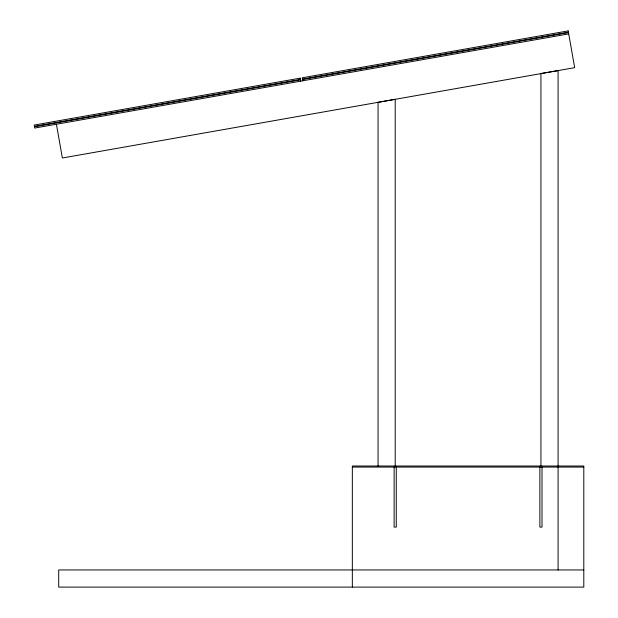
<?xml version="1.0" encoding="UTF-8"?>
<svg xmlns="http://www.w3.org/2000/svg" width="618" height="618" viewBox="0 0 618 618"><rect width="100%" height="100%" fill="white"/><g stroke="black" fill="none" stroke-linecap="round" stroke-linejoin="round"><path stroke-width="0.93" d="M568.722 33.89L34.724 128.05L34.492 126.721L300.433 79.83L300.665 81.159M352.337 467.077L583.801 467.077M583.801 569.95L58.702 569.95L58.702 587.1L583.801 587.1L583.801 466.011L352.337 466.011L352.337 587.1M302.774 80.78L302.542 79.452L568.483 32.561L574.67 67.663L62.364 157.999L56.408 124.226M558.085 466.011L558.085 70.583L540.935 73.534L540.935 466.011M558.085 467.077L558.085 569.95M542.009 467.077L542.009 527.092L539.869 527.092L539.869 467.077M396.269 467.077L396.269 527.092L394.129 527.092L394.129 467.077M395.203 466.011L395.203 99.305L378.054 102.318L378.054 466.011M300.139 78.162L34.199 125.06L34.43 126.389L300.371 79.498L300.139 78.162M568.189 30.9L302.248 77.791L302.488 79.119L568.429 32.229L568.189 30.9"/></g></svg>
